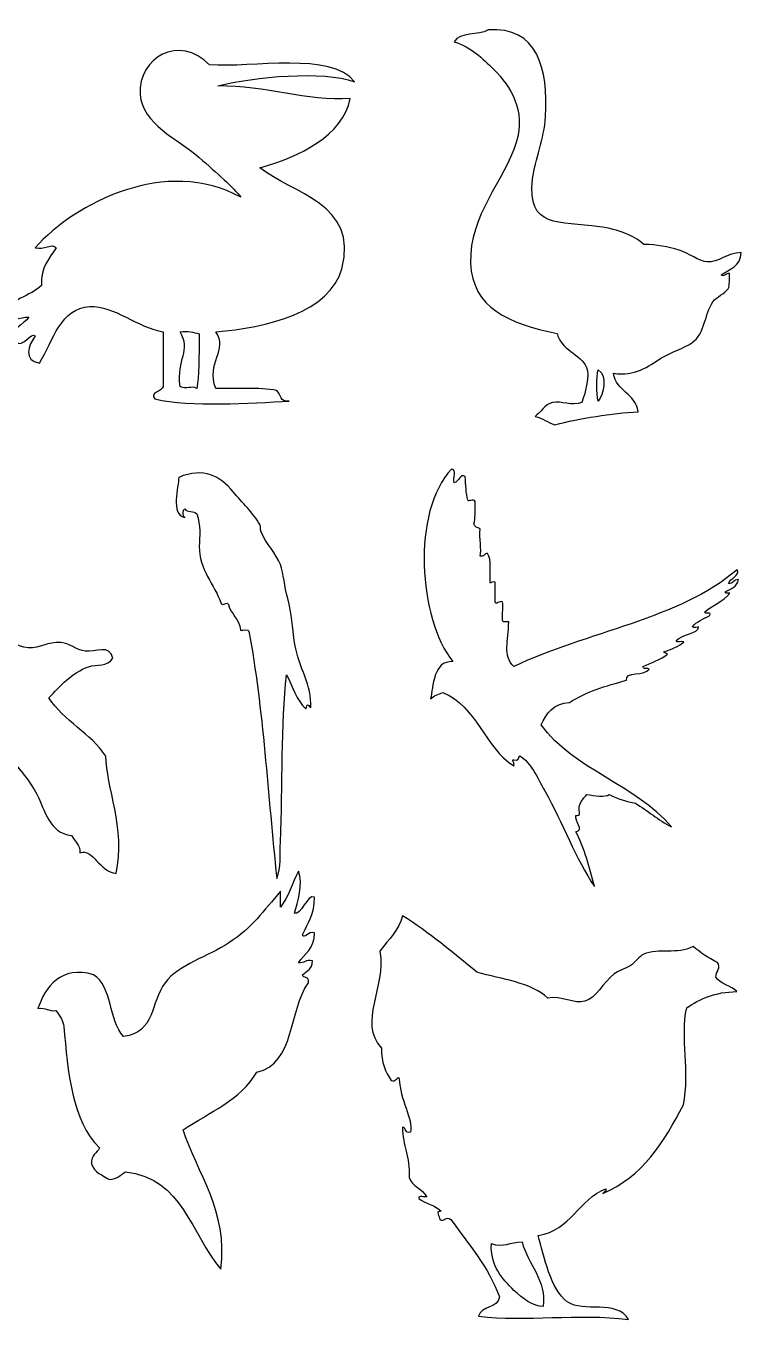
# Model space of a CAD drawing. Header units: centimetres. Extents: x -64 to 65, y -66 to 66.
# Drawn here: x 55.68 to 64.78, y 37.65 to 54.15 of the extents above; entities that cross this region are included whole.
import ezdxf

# ---------------------------------------------------------------- set-up
doc = ezdxf.new("R2010")
doc.units = ezdxf.units.CM
doc.header["$MEASUREMENT"] = 0
doc.layers.add('Layer 1', color=7, linetype='Continuous')

msp = doc.modelspace()

# ---------------------------------------------------------------- linework, layer by layer
at = {"layer": 'Layer 1'}
for points, knots in [([(64.78262, 51.26212), (64.7818, 51.08408), (64.63678, 51.05019), (64.5292, 50.97888), (64.5292, 50.97888), (64.54902, 50.94107), (64.5954, 51.00076), (64.63355, 50.99378), (64.63355, 50.99378), (64.6327, 50.92501), (64.64014, 50.84805), (64.6186, 50.8), (64.6186, 50.8), (64.57182, 50.73531), (64.47157, 50.7024), (64.42487, 50.63601), (64.42487, 50.63601), (64.31271, 50.47668), (64.33023, 50.23686), (64.1565, 50.11425), (64.1565, 50.11425), (64.05363, 50.04162), (63.9007, 50.00135), (63.76894, 49.92047), (63.76894, 49.92047), (63.59588, 49.81427), (63.43377, 49.68107), (63.15775, 49.72666), (63.15775, 49.72666), (63.18995, 49.49055), (63.44273, 49.47504), (63.47075, 49.23472), (63.47075, 49.23472), (63.13708, 49.21871), (62.73018, 49.15188), (62.41236, 49.07073), (62.41236, 49.07073), (62.31801, 49.0956), (62.26242, 49.15931), (62.15894, 49.17508), (62.15894, 49.17508), (62.22519, 49.22067), (62.28179, 49.32978), (62.38254, 49.35396), (62.38254, 49.35396), (62.4921, 49.38026), (62.62696, 49.29967), (62.75521, 49.35396), (62.75521, 49.35396), (62.80432, 49.49689), (62.85869, 49.6976), (62.81487, 49.80119), (62.81487, 49.80119), (62.74505, 49.9661), (62.47514, 50.03106), (62.44218, 50.23349), (62.44218, 50.23349), (61.81972, 50.35811), (61.35977, 50.55922), (61.33905, 51.12791), (61.33905, 51.12791), (61.31682, 51.73994), (61.77178, 52.17465), (61.92045, 52.66334), (61.92045, 52.66334), (62.04549, 53.07437), (61.84478, 53.38002), (61.63724, 53.58758), (61.63724, 53.58758), (61.47968, 53.74509), (61.35824, 53.86542), (61.1304, 53.94535), (61.1304, 53.94535), (61.20078, 54.06875), (61.44163, 54.02171), (61.56268, 54.09442), (61.56268, 54.09442), (62.18702, 54.14588), (62.33122, 53.60372), (62.29312, 52.99129), (62.29312, 52.99129), (62.27539, 52.70565), (62.15871, 52.44821), (62.12916, 52.20124), (62.12916, 52.20124), (62.05254, 51.56087), (62.46304, 51.66326), (62.97887, 51.59003), (62.97887, 51.59003), (63.22538, 51.55503), (63.41175, 51.48065), (63.54534, 51.36643), (63.54534, 51.36643), (63.71623, 51.35921), (63.84522, 51.33722), (63.99254, 51.2919), (63.99254, 51.2919), (64.11642, 51.2538), (64.24807, 51.14908), (64.35028, 51.14283), (64.35028, 51.14283), (64.4969, 51.13388), (64.60382, 51.25791), (64.78262, 51.26212)], [0, 0, 0, 0, 0.03703704, 0.03703704, 0.03703704, 0.03703704, 0.07407407, 0.07407407, 0.07407407, 0.07407407, 0.11111111, 0.11111111, 0.11111111, 0.11111111, 0.14814815, 0.14814815, 0.14814815, 0.14814815, 0.18518519, 0.18518519, 0.18518519, 0.18518519, 0.22222222, 0.22222222, 0.22222222, 0.22222222, 0.25925926, 0.25925926, 0.25925926, 0.25925926, 0.2962963, 0.2962963, 0.2962963, 0.2962963, 0.33333333, 0.33333333, 0.33333333, 0.33333333, 0.37037037, 0.37037037, 0.37037037, 0.37037037, 0.40740741, 0.40740741, 0.40740741, 0.40740741, 0.44444444, 0.44444444, 0.44444444, 0.44444444, 0.48148148, 0.48148148, 0.48148148, 0.48148148, 0.51851852, 0.51851852, 0.51851852, 0.51851852, 0.55555556, 0.55555556, 0.55555556, 0.55555556, 0.59259259, 0.59259259, 0.59259259, 0.59259259, 0.62962963, 0.62962963, 0.62962963, 0.62962963, 0.66666667, 0.66666667, 0.66666667, 0.66666667, 0.7037037, 0.7037037, 0.7037037, 0.7037037, 0.74074074, 0.74074074, 0.74074074, 0.74074074, 0.77777778, 0.77777778, 0.77777778, 0.77777778, 0.81481481, 0.81481481, 0.81481481, 0.81481481, 0.85185185, 0.85185185, 0.85185185, 0.85185185, 0.88888889, 0.88888889, 0.88888889, 0.88888889, 0.92592593, 0.92592593, 0.92592593, 0.92592593, 1, 1, 1, 1]), ([(59.85925, 53.43522), (59.46208, 53.58032), (58.58502, 53.50192), (58.12176, 53.38175), (58.12176, 53.38175), (58.73065, 53.39183), (59.25502, 53.1809), (59.80583, 53.22136), (59.80583, 53.22136), (59.71349, 52.7427), (59.16638, 52.48915), (58.6564, 52.33927), (58.6564, 52.33927), (59.06902, 52.00857), (59.91664, 51.8894), (59.69886, 51.05623), (59.69886, 51.05623), (59.55554, 50.5078), (58.73908, 50.29875), (58.09506, 50.2543), (58.09506, 50.2543), (58.26468, 50.02139), (57.96594, 49.86597), (58.09506, 49.53257), (58.09506, 49.53257), (58.35705, 49.52725), (58.6474, 49.55032), (58.87018, 49.50585), (58.87018, 49.50585), (58.92304, 49.46063), (58.91201, 49.35154), (59.0306, 49.37218), (59.0306, 49.37218), (58.52966, 49.34353), (57.777, 49.2946), (57.31988, 49.3989), (57.31988, 49.3989), (57.24434, 49.48238), (57.40984, 49.48666), (57.4268, 49.55929), (57.4268, 49.55929), (57.4268, 49.79096), (57.4268, 50.02263), (57.4268, 50.2543), (57.4268, 50.2543), (57.10009, 50.30248), (56.80117, 50.59209), (56.49126, 50.57508), (56.49126, 50.57508), (56.11965, 50.55468), (56.02816, 50.15241), (55.84975, 49.85335), (55.84975, 49.85335), (55.64068, 49.89463), (55.70547, 50.07436), (55.79625, 50.20085), (55.79625, 50.20085), (55.74577, 50.25678), (55.63247, 50.04239), (55.55572, 50.12068), (55.55572, 50.12068), (55.45444, 50.30139), (55.65523, 50.34124), (55.71603, 50.44143), (55.71603, 50.44143), (55.60858, 50.44474), (55.44798, 50.35936), (55.39533, 50.46818), (55.39533, 50.46818), (55.47052, 50.67805), (55.73344, 50.70033), (55.87645, 50.84241), (55.87645, 50.84241), (55.86147, 51.08016), (55.97972, 51.1847), (56.06356, 51.32355), (56.06356, 51.32355), (56.01451, 51.38806), (55.90603, 51.28691), (55.79625, 51.32355), (55.79625, 51.32355), (56.30176, 51.89566), (57.46564, 52.49012), (58.41589, 51.96509), (58.41589, 51.96509), (58.31866, 52.08894), (58.11749, 52.26825), (57.88127, 52.47296), (57.88127, 52.47296), (57.61002, 52.70794), (57.15946, 52.89587), (57.13284, 53.27489), (57.13284, 53.27489), (57.10014, 53.74011), (57.63176, 54.04888), (58.01488, 53.64912), (58.01488, 53.64912), (58.55737, 53.61032), (59.57353, 53.81921), (59.85925, 53.43522)], [0, 0, 0, 0, 0.03846154, 0.03846154, 0.03846154, 0.03846154, 0.07692308, 0.07692308, 0.07692308, 0.07692308, 0.11538462, 0.11538462, 0.11538462, 0.11538462, 0.15384615, 0.15384615, 0.15384615, 0.15384615, 0.19230769, 0.19230769, 0.19230769, 0.19230769, 0.23076923, 0.23076923, 0.23076923, 0.23076923, 0.26923077, 0.26923077, 0.26923077, 0.26923077, 0.30769231, 0.30769231, 0.30769231, 0.30769231, 0.34615385, 0.34615385, 0.34615385, 0.34615385, 0.38461538, 0.38461538, 0.38461538, 0.38461538, 0.42307692, 0.42307692, 0.42307692, 0.42307692, 0.46153846, 0.46153846, 0.46153846, 0.46153846, 0.5, 0.5, 0.5, 0.5, 0.53846154, 0.53846154, 0.53846154, 0.53846154, 0.57692308, 0.57692308, 0.57692308, 0.57692308, 0.61538462, 0.61538462, 0.61538462, 0.61538462, 0.65384615, 0.65384615, 0.65384615, 0.65384615, 0.69230769, 0.69230769, 0.69230769, 0.69230769, 0.73076923, 0.73076923, 0.73076923, 0.73076923, 0.76923077, 0.76923077, 0.76923077, 0.76923077, 0.80769231, 0.80769231, 0.80769231, 0.80769231, 0.84615385, 0.84615385, 0.84615385, 0.84615385, 0.88461538, 0.88461538, 0.88461538, 0.88461538, 0.92307692, 0.92307692, 0.92307692, 0.92307692, 1, 1, 1, 1]), ([(57.64064, 49.55929), (57.72263, 49.50825), (57.78132, 49.57485), (57.85456, 49.53257), (57.85456, 49.53257), (57.87906, 49.68661), (57.8848, 49.92209), (57.88128, 50.22758), (57.88128, 50.22758), (57.81466, 50.25007), (57.73803, 50.26261), (57.64064, 50.2543), (57.64064, 50.2543), (57.78476, 50.00916), (57.59611, 49.90817), (57.64064, 49.55929)], [0, 0, 0, 0, 0.2, 0.2, 0.2, 0.2, 0.4, 0.4, 0.4, 0.4, 0.6, 0.6, 0.6, 0.6, 1, 1, 1, 1]), ([(62.9639, 49.36892), (63.03502, 49.45113), (63.08762, 49.70092), (62.9639, 49.7714), (62.9639, 49.7714), (62.94043, 49.67055), (62.93818, 49.46944), (62.9639, 49.36892)], [0, 0, 0, 0, 0.33333333, 0.33333333, 0.33333333, 0.33333333, 1, 1, 1, 1]), ([(59.30299, 45.47172), (59.25849, 45.51281), (59.26452, 45.52363), (59.24134, 45.45629), (59.24134, 45.45629), (59.11897, 45.56003), (59.07759, 45.74477), (58.9947, 45.88793), (58.9947, 45.88793), (58.92363, 45.26185), (58.95025, 44.47929), (58.9176, 43.76057), (58.9176, 43.76057), (58.91051, 43.60335), (58.9325, 43.43421), (58.87135, 43.2981), (58.87135, 43.2981), (58.75835, 44.35151), (58.69948, 45.45908), (58.51686, 46.44286), (58.51686, 46.44286), (58.51019, 46.47736), (58.4409, 46.4491), (58.40894, 46.45829), (58.40894, 46.45829), (58.3946, 46.60326), (58.28795, 46.65588), (58.25477, 46.78201), (58.25477, 46.78201), (58.23421, 46.82953), (58.18619, 46.75328), (58.16227, 46.79744), (58.16227, 46.79744), (58.08332, 47.02935), (57.87573, 47.24019), (57.88483, 47.52198), (57.88483, 47.52198), (57.88906, 47.65483), (57.90549, 47.78484), (57.85398, 47.9382), (57.85398, 47.9382), (57.81911, 47.97524), (57.72521, 47.95328), (57.69983, 47.99987), (57.69983, 47.99987), (57.67446, 47.99778), (57.67446, 47.89404), (57.69983, 47.89197), (57.69983, 47.89197), (57.511, 47.92547), (57.62405, 48.28715), (57.62276, 48.40068), (57.62276, 48.40068), (57.94288, 48.53345), (58.15211, 48.41798), (58.31647, 48.21568), (58.31647, 48.21568), (58.42754, 48.07894), (58.57447, 47.94803), (58.65559, 47.79946), (58.65559, 47.79946), (58.67157, 47.77017), (58.65697, 47.74048), (58.67104, 47.70696), (58.67104, 47.70696), (58.73475, 47.55469), (58.86479, 47.43611), (58.91763, 47.29074), (58.91763, 47.29074), (58.96031, 47.17337), (58.96864, 47.01303), (59.01013, 46.8591), (59.01013, 46.8591), (59.06466, 46.6572), (59.06487, 46.51435), (59.10265, 46.27331), (59.10265, 46.27331), (59.14805, 45.9831), (59.32384, 45.75294), (59.30299, 45.47172)], [0, 0, 0, 0, 0.04761905, 0.04761905, 0.04761905, 0.04761905, 0.0952381, 0.0952381, 0.0952381, 0.0952381, 0.14285714, 0.14285714, 0.14285714, 0.14285714, 0.19047619, 0.19047619, 0.19047619, 0.19047619, 0.23809524, 0.23809524, 0.23809524, 0.23809524, 0.28571429, 0.28571429, 0.28571429, 0.28571429, 0.33333333, 0.33333333, 0.33333333, 0.33333333, 0.38095238, 0.38095238, 0.38095238, 0.38095238, 0.42857143, 0.42857143, 0.42857143, 0.42857143, 0.47619048, 0.47619048, 0.47619048, 0.47619048, 0.52380952, 0.52380952, 0.52380952, 0.52380952, 0.57142857, 0.57142857, 0.57142857, 0.57142857, 0.61904762, 0.61904762, 0.61904762, 0.61904762, 0.66666667, 0.66666667, 0.66666667, 0.66666667, 0.71428571, 0.71428571, 0.71428571, 0.71428571, 0.76190476, 0.76190476, 0.76190476, 0.76190476, 0.80952381, 0.80952381, 0.80952381, 0.80952381, 0.85714286, 0.85714286, 0.85714286, 0.85714286, 0.9047619, 0.9047619, 0.9047619, 0.9047619, 1, 1, 1, 1]), ([(61.09764, 48.50633), (61.16418, 48.5044), (61.11333, 48.38504), (61.12923, 48.3325), (61.12923, 48.3325), (61.1858, 48.3457), (61.21001, 48.45339), (61.27144, 48.4115), (61.27144, 48.4115), (61.27528, 48.30469), (61.2811, 48.19991), (61.30303, 48.11122), (61.30303, 48.11122), (61.30337, 48.08325), (61.37759, 48.13638), (61.39786, 48.09542), (61.39786, 48.09542), (61.39908, 47.97951), (61.39937, 47.86809), (61.38206, 47.81097), (61.38206, 47.81097), (61.3859, 47.76737), (61.42868, 47.76276), (61.46104, 47.74776), (61.46104, 47.74776), (61.44887, 47.62708), (61.47972, 47.47566), (61.46104, 47.40007), (61.46104, 47.40007), (61.52012, 47.38316), (61.50613, 47.43931), (61.55589, 47.43166), (61.55589, 47.43166), (61.60809, 47.35221), (61.58087, 47.1933), (61.58751, 47.0682), (61.58751, 47.0682), (61.59127, 47.02745), (61.61463, 47.0899), (61.65072, 47.0682), (61.65072, 47.0682), (61.65072, 46.9839), (61.65072, 46.89963), (61.65072, 46.81536), (61.65072, 46.81536), (61.66525, 46.77229), (61.70009, 46.83743), (61.74555, 46.81536), (61.74555, 46.81536), (61.7609, 46.74887), (61.73737, 46.67876), (61.74555, 46.57832), (61.74555, 46.57832), (61.74285, 46.54406), (61.80156, 46.57115), (61.82453, 46.5625), (61.82453, 46.5625), (61.82191, 46.31808), (61.74428, 46.13716), (61.88777, 45.99359), (61.88777, 45.99359), (62.80812, 46.43232), (64.00269, 46.59684), (64.73236, 47.22623), (64.73236, 47.22623), (64.77551, 47.15101), (64.64203, 47.11677), (64.62171, 47.0524), (64.62171, 47.0524), (64.68942, 47.04264), (64.68616, 47.10386), (64.74813, 47.09981), (64.74813, 47.09981), (64.73487, 47.00247), (64.64333, 46.98337), (64.57433, 46.94177), (64.57433, 46.94177), (64.5792, 46.92031), (64.61386, 46.92867), (64.63754, 46.92595), (64.63754, 46.92595), (64.55848, 46.82067), (64.41632, 46.77842), (64.3215, 46.68891), (64.3215, 46.68891), (64.3165, 46.647), (64.41, 46.7037), (64.38471, 46.6415), (64.38471, 46.6415), (64.30409, 46.60097), (64.21442, 46.56945), (64.16349, 46.49929), (64.16349, 46.49929), (64.176, 46.47669), (64.23781, 46.49498), (64.24249, 46.49929), (64.24249, 46.49929), (64.24373, 46.40827), (64.01971, 46.40613), (63.95801, 46.32546), (63.95801, 46.32546), (63.95999, 46.29056), (64.02508, 46.31877), (64.05284, 46.30966), (64.05284, 46.30966), (63.98913, 46.24693), (63.89618, 46.21348), (63.79998, 46.18322), (63.79998, 46.18322), (63.81157, 46.16846), (63.82874, 46.1593), (63.84739, 46.15163), (63.84739, 46.15163), (63.75838, 46.0826), (63.64062, 46.04236), (63.53132, 45.99359), (63.53132, 45.99359), (63.55169, 45.94411), (63.56402, 45.98544), (63.61038, 45.962), (63.61038, 45.962), (63.5658, 45.86908), (63.29494, 45.93761), (63.32585, 45.81976), (63.32585, 45.81976), (63.06018, 45.74835), (62.80113, 45.67024), (62.59891, 45.53531), (62.59891, 45.53531), (62.38978, 45.52848), (62.30705, 45.39524), (62.23548, 45.25086), (62.23548, 45.25086), (62.65416, 44.68444), (63.44142, 44.48666), (63.89481, 43.95498), (63.89481, 43.95498), (63.72691, 44.03996), (63.59393, 44.15982), (63.4365, 44.25526), (63.4365, 44.25526), (63.32887, 44.27915), (63.21084, 44.30355), (63.10463, 44.36588), (63.10463, 44.36588), (63.0479, 44.32513), (62.92051, 44.35085), (62.82018, 44.36588), (62.82018, 44.36588), (62.77348, 44.30196), (62.69974, 44.2651), (62.72535, 44.12884), (62.72535, 44.12884), (62.73271, 44.09513), (62.70278, 44.09873), (62.67799, 44.09725), (62.67799, 44.09725), (62.66108, 44.02642), (62.79205, 43.90871), (62.67799, 43.8918), (62.67799, 43.8918), (62.78814, 43.69117), (62.85087, 43.44312), (62.91503, 43.19645), (62.91503, 43.19645), (62.6796, 43.54096), (62.51178, 44.00626), (62.28286, 44.4133), (62.28286, 44.4133), (62.1866, 44.58441), (62.10263, 44.77739), (61.96682, 44.85579), (61.96682, 44.85579), (61.94377, 44.83671), (61.95163, 44.78671), (61.88782, 44.8084), (61.88782, 44.8084), (61.85258, 44.80605), (61.90833, 44.76855), (61.88782, 44.72937), (61.88782, 44.72937), (61.51388, 44.96649), (61.42139, 45.4851), (60.98705, 45.66176), (60.98705, 45.66176), (60.92696, 45.64284), (60.8687, 45.62207), (60.82901, 45.58276), (60.82901, 45.58276), (60.86708, 45.73437), (60.85727, 46.07063), (61.11344, 46.05684), (61.11344, 46.05684), (60.67526, 46.59826), (60.58421, 47.96946), (61.09764, 48.50633)], [0, 0, 0, 0, 0.02, 0.02, 0.02, 0.02, 0.04, 0.04, 0.04, 0.04, 0.06, 0.06, 0.06, 0.06, 0.08, 0.08, 0.08, 0.08, 0.1, 0.1, 0.1, 0.1, 0.12, 0.12, 0.12, 0.12, 0.14, 0.14, 0.14, 0.14, 0.16, 0.16, 0.16, 0.16, 0.18, 0.18, 0.18, 0.18, 0.2, 0.2, 0.2, 0.2, 0.22, 0.22, 0.22, 0.22, 0.24, 0.24, 0.24, 0.24, 0.26, 0.26, 0.26, 0.26, 0.28, 0.28, 0.28, 0.28, 0.3, 0.3, 0.3, 0.3, 0.32, 0.32, 0.32, 0.32, 0.34, 0.34, 0.34, 0.34, 0.36, 0.36, 0.36, 0.36, 0.38, 0.38, 0.38, 0.38, 0.4, 0.4, 0.4, 0.4, 0.42, 0.42, 0.42, 0.42, 0.44, 0.44, 0.44, 0.44, 0.46, 0.46, 0.46, 0.46, 0.48, 0.48, 0.48, 0.48, 0.5, 0.5, 0.5, 0.5, 0.52, 0.52, 0.52, 0.52, 0.54, 0.54, 0.54, 0.54, 0.56, 0.56, 0.56, 0.56, 0.58, 0.58, 0.58, 0.58, 0.6, 0.6, 0.6, 0.6, 0.62, 0.62, 0.62, 0.62, 0.64, 0.64, 0.64, 0.64, 0.66, 0.66, 0.66, 0.66, 0.68, 0.68, 0.68, 0.68, 0.7, 0.7, 0.7, 0.7, 0.72, 0.72, 0.72, 0.72, 0.74, 0.74, 0.74, 0.74, 0.76, 0.76, 0.76, 0.76, 0.78, 0.78, 0.78, 0.78, 0.8, 0.8, 0.8, 0.8, 0.82, 0.82, 0.82, 0.82, 0.84, 0.84, 0.84, 0.84, 0.86, 0.86, 0.86, 0.86, 0.88, 0.88, 0.88, 0.88, 0.9, 0.9, 0.9, 0.9, 0.92, 0.92, 0.92, 0.92, 0.94, 0.94, 0.94, 0.94, 0.96, 0.96, 0.96, 0.96, 1, 1, 1, 1]), ([(54.06229, 48.44931), (54.57386, 48.21137), (54.824, 48.15779), (55.0935, 47.68144), (55.0935, 47.68144), (55.30358, 47.31007), (55.01653, 46.76688), (55.35676, 46.4089), (55.35676, 46.4089), (55.41079, 46.35209), (55.55864, 46.24367), (55.70784, 46.23338), (55.70784, 46.23338), (55.85987, 46.22288), (55.94877, 46.31209), (56.12466, 46.29921), (56.12466, 46.29921), (56.22639, 46.29175), (56.32574, 46.20608), (56.43181, 46.18951), (56.43181, 46.18951), (56.56333, 46.16898), (56.74449, 46.28473), (56.78289, 46.10175), (56.78289, 46.10175), (56.71645, 45.98158), (56.57861, 46.02859), (56.47576, 45.99205), (56.47576, 45.99205), (56.2643, 45.91699), (56.1104, 45.7407), (55.97109, 45.59713), (55.97109, 45.59713), (56.15945, 45.2955), (56.50423, 45.15028), (56.69515, 44.85119), (56.69515, 44.85119), (56.69735, 44.48001), (56.95037, 43.92465), (56.82675, 43.35928), (56.82675, 43.35928), (56.61003, 43.38423), (56.53375, 43.68244), (56.366, 43.62257), (56.366, 43.62257), (56.36547, 43.73176), (56.2984, 43.77439), (56.25633, 43.84196), (56.25633, 43.84196), (55.96979, 43.88152), (55.92338, 44.1607), (55.81749, 44.36853), (55.81749, 44.36853), (55.64914, 44.69897), (55.28293, 44.95511), (55.18127, 45.33389), (55.18127, 45.33389), (54.85226, 45.47102), (54.60667, 45.14842), (54.39138, 45.18033), (54.39138, 45.18033), (54.17511, 45.21232), (54.1119, 45.56416), (54.12815, 45.83851), (54.12815, 45.83851), (54.28507, 45.90098), (54.58548, 45.81994), (54.74249, 45.8824), (54.74249, 45.8824), (54.52037, 46.17897), (54.19602, 46.58138), (54.21592, 47.15491), (54.21592, 47.15491), (54.21783, 47.20986), (54.24936, 47.29474), (54.23785, 47.3524), (54.23785, 47.3524), (54.20512, 47.5171), (54.02973, 47.60251), (53.99652, 47.76925), (53.99652, 47.76925), (53.95248, 47.98975), (54.02575, 48.31588), (54.06229, 48.44931)], [0, 0, 0, 0, 0.04545455, 0.04545455, 0.04545455, 0.04545455, 0.09090909, 0.09090909, 0.09090909, 0.09090909, 0.13636364, 0.13636364, 0.13636364, 0.13636364, 0.18181818, 0.18181818, 0.18181818, 0.18181818, 0.22727273, 0.22727273, 0.22727273, 0.22727273, 0.27272727, 0.27272727, 0.27272727, 0.27272727, 0.31818182, 0.31818182, 0.31818182, 0.31818182, 0.36363636, 0.36363636, 0.36363636, 0.36363636, 0.40909091, 0.40909091, 0.40909091, 0.40909091, 0.45454545, 0.45454545, 0.45454545, 0.45454545, 0.5, 0.5, 0.5, 0.5, 0.54545455, 0.54545455, 0.54545455, 0.54545455, 0.59090909, 0.59090909, 0.59090909, 0.59090909, 0.63636364, 0.63636364, 0.63636364, 0.63636364, 0.68181818, 0.68181818, 0.68181818, 0.68181818, 0.72727273, 0.72727273, 0.72727273, 0.72727273, 0.77272727, 0.77272727, 0.77272727, 0.77272727, 0.81818182, 0.81818182, 0.81818182, 0.81818182, 0.86363636, 0.86363636, 0.86363636, 0.86363636, 0.90909091, 0.90909091, 0.90909091, 0.90909091, 1, 1, 1, 1]), ([(59.14705, 43.38836), (59.21439, 43.22765), (59.13554, 42.99522), (59.09641, 42.85671), (59.09641, 42.85671), (59.17414, 42.81395), (59.26617, 43.10769), (59.34956, 43.05925), (59.34956, 43.05925), (59.35707, 42.84078), (59.26238, 42.72447), (59.19766, 42.57824), (59.19766, 42.57824), (59.22068, 42.51702), (59.2724, 42.63565), (59.34956, 42.60359), (59.34956, 42.60359), (59.35512, 42.40391), (59.22626, 42.33866), (59.14705, 42.22383), (59.14705, 42.22383), (59.22695, 42.21139), (59.23643, 42.26942), (59.32427, 42.24912), (59.32427, 42.24912), (59.3312, 42.14088), (59.2508, 42.12006), (59.19767, 42.07195), (59.19767, 42.07195), (59.20799, 42.02313), (59.29583, 42.05192), (59.27361, 41.97064), (59.27361, 41.97064), (59.02453, 41.62062), (59.10549, 40.94046), (58.61543, 40.83145), (58.61543, 40.83145), (58.41474, 40.47519), (58.01033, 40.3226), (57.67873, 40.09728), (57.67873, 40.09728), (57.85941, 39.54343), (58.25478, 39.07051), (58.15974, 38.32515), (58.15974, 38.32515), (57.7803, 38.76428), (57.67799, 39.48051), (56.94456, 39.56562), (56.94456, 39.56562), (56.88588, 39.52302), (56.83677, 39.4709), (56.74205, 39.46436), (56.74205, 39.46436), (56.65574, 39.52154), (56.54361, 39.55284), (56.51427, 39.6669), (56.51427, 39.6669), (56.50295, 39.77943), (56.58285, 39.80083), (56.6155, 39.86944), (56.6155, 39.86944), (56.26109, 40.21065), (56.21119, 40.83692), (56.15981, 41.41368), (56.15981, 41.41368), (56.15428, 41.47572), (56.10758, 41.5632), (56.05853, 41.61622), (56.05853, 41.61622), (55.96066, 41.60265), (55.93497, 41.66138), (55.83072, 41.64154), (55.83072, 41.64154), (55.9216, 41.92054), (56.12943, 42.19386), (56.53954, 42.07194), (56.53954, 42.07194), (56.77819, 41.9224), (56.73287, 41.48885), (56.91927, 41.28711), (56.91927, 41.28711), (57.32773, 41.3363), (57.25997, 41.71423), (57.45092, 41.97063), (57.45092, 41.97063), (57.62269, 42.20132), (57.99501, 42.30252), (58.26099, 42.47696), (58.26099, 42.47696), (58.56031, 42.6732), (58.70038, 42.87907), (58.91925, 43.13516), (58.91925, 43.13516), (58.91925, 43.06764), (58.91925, 43.00012), (58.91925, 42.93262), (58.91925, 42.93262), (59.02087, 43.05879), (59.06553, 43.24202), (59.14705, 43.38836)], [0, 0, 0, 0, 0.03846154, 0.03846154, 0.03846154, 0.03846154, 0.07692308, 0.07692308, 0.07692308, 0.07692308, 0.11538462, 0.11538462, 0.11538462, 0.11538462, 0.15384615, 0.15384615, 0.15384615, 0.15384615, 0.19230769, 0.19230769, 0.19230769, 0.19230769, 0.23076923, 0.23076923, 0.23076923, 0.23076923, 0.26923077, 0.26923077, 0.26923077, 0.26923077, 0.30769231, 0.30769231, 0.30769231, 0.30769231, 0.34615385, 0.34615385, 0.34615385, 0.34615385, 0.38461538, 0.38461538, 0.38461538, 0.38461538, 0.42307692, 0.42307692, 0.42307692, 0.42307692, 0.46153846, 0.46153846, 0.46153846, 0.46153846, 0.5, 0.5, 0.5, 0.5, 0.53846154, 0.53846154, 0.53846154, 0.53846154, 0.57692308, 0.57692308, 0.57692308, 0.57692308, 0.61538462, 0.61538462, 0.61538462, 0.61538462, 0.65384615, 0.65384615, 0.65384615, 0.65384615, 0.69230769, 0.69230769, 0.69230769, 0.69230769, 0.73076923, 0.73076923, 0.73076923, 0.73076923, 0.76923077, 0.76923077, 0.76923077, 0.76923077, 0.80769231, 0.80769231, 0.80769231, 0.80769231, 0.84615385, 0.84615385, 0.84615385, 0.84615385, 0.88461538, 0.88461538, 0.88461538, 0.88461538, 0.92307692, 0.92307692, 0.92307692, 0.92307692, 1, 1, 1, 1]), ([(60.47272, 42.82279), (60.8117, 42.60684), (61.11373, 42.35392), (61.41816, 42.10344), (61.41816, 42.10344), (61.74177, 42.01594), (62.10798, 41.97112), (62.32253, 41.77456), (62.32253, 41.77456), (62.49499, 41.80607), (62.65807, 41.6964), (62.79526, 41.73347), (62.79526, 41.73347), (62.93356, 41.7708), (63.02508, 41.97342), (63.1652, 42.08288), (63.1652, 42.08288), (63.21708, 42.12336), (63.30593, 42.14426), (63.37073, 42.18562), (63.37073, 42.18562), (63.43394, 42.22594), (63.49381, 42.31079), (63.53517, 42.3295), (63.53517, 42.3295), (63.74173, 42.42298), (63.96387, 42.31878), (64.17229, 42.43229), (64.17229, 42.43229), (64.26386, 42.35257), (64.36784, 42.28526), (64.48058, 42.22676), (64.48058, 42.22676), (64.53233, 42.169), (64.46214, 42.10857), (64.46005, 42.04179), (64.46005, 42.04179), (64.51604, 41.94704), (64.6583, 41.9386), (64.72725, 41.85679), (64.72725, 41.85679), (64.44917, 41.85399), (64.25783, 41.76442), (64.09011, 41.65124), (64.09011, 41.65124), (64.006, 41.25934), (64.13715, 40.8464), (64.04899, 40.41807), (64.04899, 40.41807), (63.8043, 39.94341), (63.52771, 39.50065), (63.02135, 39.28764), (63.02135, 39.28764), (63.03474, 39.30857), (63.06858, 39.30891), (63.06249, 39.34929), (63.06249, 39.34929), (62.71192, 39.2134), (62.6195, 38.81941), (62.19918, 38.75326), (62.19918, 38.75326), (62.2749, 38.4896), (62.35595, 38.06275), (62.56917, 37.91056), (62.56917, 37.91056), (62.77809, 37.76149), (63.19478, 37.94543), (63.35022, 37.6845), (63.35022, 37.6845), (62.7003, 37.76718), (62.04344, 37.65169), (61.43876, 37.72559), (61.43876, 37.72559), (61.47353, 37.86206), (61.68495, 37.82195), (61.70596, 37.97223), (61.70596, 37.97223), (61.56285, 38.3635), (61.30869, 38.64377), (61.08935, 38.95878), (61.08935, 38.95878), (61.02188, 39.00461), (60.9987, 38.91605), (60.94547, 38.95878), (60.94547, 38.95878), (60.95134, 38.9946), (60.87983, 39.06908), (60.966, 39.06154), (60.966, 39.06154), (60.89403, 39.14033), (60.75965, 39.15668), (60.67824, 39.22595), (60.67824, 39.22595), (60.67483, 39.27056), (60.75116, 39.23529), (60.78106, 39.24651), (60.78106, 39.24651), (60.72391, 39.347), (60.59789, 39.37848), (60.55492, 39.49315), (60.55492, 39.49315), (60.57498, 39.76665), (60.47046, 39.89172), (60.47271, 40.13032), (60.47271, 40.13032), (60.52579, 40.12855), (60.49435, 40.04232), (60.57553, 40.06867), (60.57553, 40.06867), (60.60892, 40.23864), (60.43628, 40.48602), (60.43165, 40.74693), (60.43165, 40.74693), (60.41281, 40.80278), (60.39339, 40.69216), (60.32883, 40.72637), (60.32883, 40.72637), (60.2553, 40.83096), (60.19995, 40.9537), (60.20551, 41.13745), (60.20551, 41.13745), (59.89679, 41.47019), (60.26785, 41.9108), (60.18498, 42.37065), (60.18498, 42.37065), (60.30436, 42.53997), (60.41578, 42.62006), (60.47272, 42.82279)], [0, 0, 0, 0, 0.03030303, 0.03030303, 0.03030303, 0.03030303, 0.06060606, 0.06060606, 0.06060606, 0.06060606, 0.09090909, 0.09090909, 0.09090909, 0.09090909, 0.12121212, 0.12121212, 0.12121212, 0.12121212, 0.15151515, 0.15151515, 0.15151515, 0.15151515, 0.18181818, 0.18181818, 0.18181818, 0.18181818, 0.21212121, 0.21212121, 0.21212121, 0.21212121, 0.24242424, 0.24242424, 0.24242424, 0.24242424, 0.27272727, 0.27272727, 0.27272727, 0.27272727, 0.3030303, 0.3030303, 0.3030303, 0.3030303, 0.33333333, 0.33333333, 0.33333333, 0.33333333, 0.36363636, 0.36363636, 0.36363636, 0.36363636, 0.39393939, 0.39393939, 0.39393939, 0.39393939, 0.42424242, 0.42424242, 0.42424242, 0.42424242, 0.45454545, 0.45454545, 0.45454545, 0.45454545, 0.48484848, 0.48484848, 0.48484848, 0.48484848, 0.51515152, 0.51515152, 0.51515152, 0.51515152, 0.54545455, 0.54545455, 0.54545455, 0.54545455, 0.57575758, 0.57575758, 0.57575758, 0.57575758, 0.60606061, 0.60606061, 0.60606061, 0.60606061, 0.63636364, 0.63636364, 0.63636364, 0.63636364, 0.66666667, 0.66666667, 0.66666667, 0.66666667, 0.6969697, 0.6969697, 0.6969697, 0.6969697, 0.72727273, 0.72727273, 0.72727273, 0.72727273, 0.75757576, 0.75757576, 0.75757576, 0.75757576, 0.78787879, 0.78787879, 0.78787879, 0.78787879, 0.81818182, 0.81818182, 0.81818182, 0.81818182, 0.84848485, 0.84848485, 0.84848485, 0.84848485, 0.87878788, 0.87878788, 0.87878788, 0.87878788, 0.90909091, 0.90909091, 0.90909091, 0.90909091, 0.93939394, 0.93939394, 0.93939394, 0.93939394, 1, 1, 1, 1]), ([(61.60318, 38.65052), (61.59051, 38.36228), (61.73965, 38.20798), (61.89091, 38.05449), (61.89091, 38.05449), (61.9873, 37.9567), (62.14705, 37.84946), (62.26085, 37.84894), (62.26085, 37.84894), (62.3134, 38.18351), (62.06411, 38.39123), (61.9937, 38.67105), (61.9937, 38.67105), (61.84183, 38.66891), (61.75497, 38.59895), (61.60318, 38.65052)], [0, 0, 0, 0, 0.2, 0.2, 0.2, 0.2, 0.4, 0.4, 0.4, 0.4, 0.6, 0.6, 0.6, 0.6, 1, 1, 1, 1])]:
    msp.add_open_spline(points, degree=3, knots=knots, dxfattribs=at)

doc.saveas('drawing.dxf')
